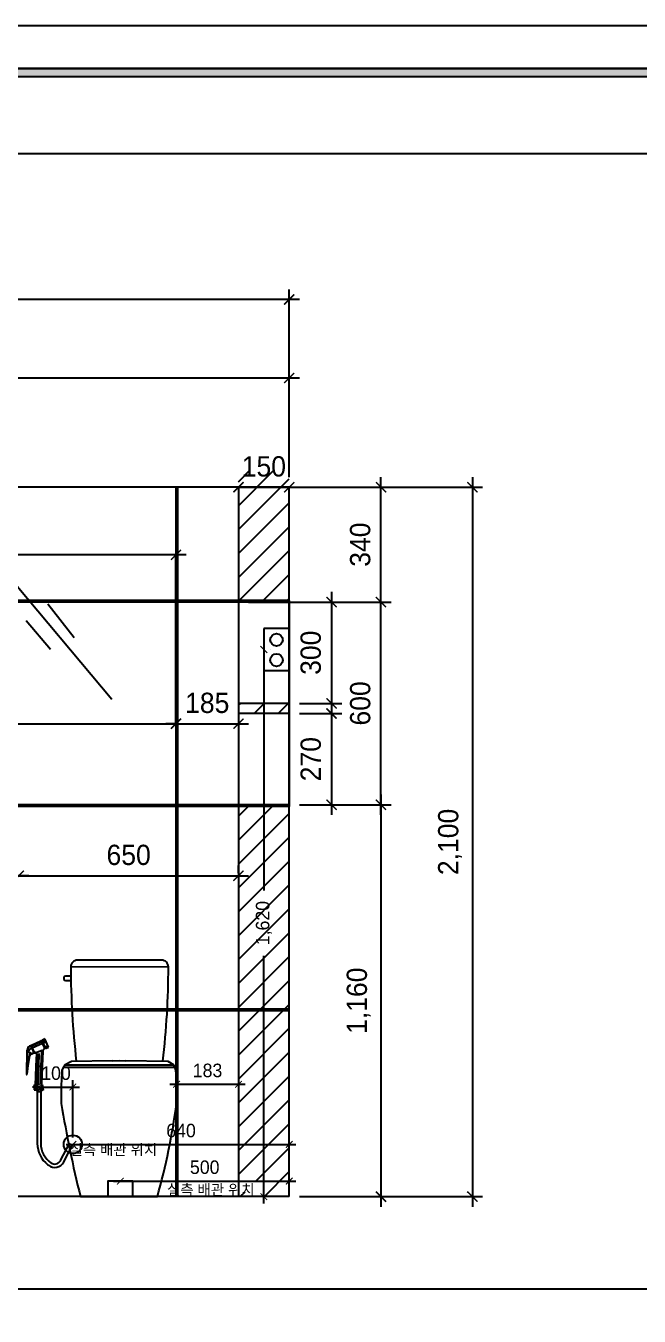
# Model space of a CAD drawing. Header units: millimetres. Extents: x 217202 to 745838, y -6815 to 171372.
# Drawn here: x 320288 to 322102, y 9829 to 13648 of the extents above; entities that cross this region are included whole.
import ezdxf
from ezdxf.enums import TextEntityAlignment as Align

# ---------------------------------------------------------------- set-up
doc = ezdxf.new("R2010")
doc.units = ezdxf.units.MM
doc.header["$PDMODE"] = 3
doc.layers.get('DEFPOINTS').update_dxf_attribs({"color": 248})
for name, color, linetype in [('0-ELC TEXT', 7, 'Continuous'), ('03-WAL NEW', 3, 'Continuous'), ('06-FUR', 6, 'Continuous'), ('C-WALL1', 2, 'Continuous'), ('CO-BATH', 6, 'Continuous'), ('FIX', 7, 'Continuous'), ('FORM(YOURNAME)-1', 1, 'Continuous'), ('FORM(YOURNAME)-11', 1, 'Continuous'), ('TOILET-1', 6, 'Continuous')]:
    doc.layers.add(name, color=color, linetype=linetype)
doc.styles.add('HY 울릉도 L', font='')
doc.styles.add('YOURNAME', font='HY울릉도M.TTF')
doc.styles.add('코레일둥고', font='Korail_Round_Gothic_Medium.ttf')
doc.styles.get('HY 울릉도 L').set_extended_font_data('HY울릉도L')
doc.dimstyles.new('30', dxfattribs={"dimscale": 30, "dimtxt": 2, "dimasz": 1, "dimexe": 1, "dimexo": 1, "dimgap": 1, "dimtad": 1, "dimdec": 0, "dimrnd": 0.05, "dimdsep": 46, "dimlunit": 6, "dimtxsty": 'HY 울릉도 L', "dimblk": 'ARCHTICK', "dimcen": 2.5, "dimdle": 1, "dimclrd": 133, "dimclre": 133, "dimclrt": 30, "dimadec": 0, "dimazin": 0, "dimtfac": 1, "dimtdec": 0, "dimtix": 1, "dimtmove": 2, "dimatfit": 3, "dimldrblk": 'ARCHTICK', "dimfxl": 1, "dimlwd": -1, "dimlwe": -1, "dimarcsym": 0})

# ---------------------------------------------------------------- blocks, each defined once
blk = doc.blocks.new('FORM-ELEVATION')
at = {"layer": 'FORM(YOURNAME)-11'}
h = blk.add_hatch(color=256, dxfattribs=at)
h.dxf.hatch_style = 1
h.paths.add_polyline_path([(-10309, 35708), (71691, 35708), (71691, 35508), (-10309, 35508)])
h.paths.add_polyline_path([(-10309, -21492), (71691, -21492), (71691, -21692), (-10309, -21692)])
at = {"layer": 'DEFPOINTS', "color": 158}
for points in [[(-10309, -21692), (71691, -21692), (71691, 35708), (-10309, 35708)], [(-8309, 33708), (61071, 33708), (61071, -19692), (-8309, -19692)]]:
    blk.add_lwpolyline(points, close=True, dxfattribs=at)
at = {"layer": 'FORM(YOURNAME)-11', "color": 250}
blk.add_lwpolyline([(-11309, -22692), (72691, -22692), (72691, 36708), (-11309, 36708)], close=True, dxfattribs=at)
at = {"layer": 'FORM(YOURNAME)-11'}
blk.add_lwpolyline([(-10309, 35708), (71691, 35708), (71691, 35508), (-10309, 35508)], close=True, dxfattribs=at)
at = {"layer": 'FORM(YOURNAME)-11', "color": 3, "style": 'YOURNAME'}
for tag, height, p in [('1', 450, (71041, -1219)), ('2', 450, (71041, -1863)), ('3', 450, (71041, -3150)), ('4', 450, (71041, -5081)), ('5', 515, (71041, -7398)), ('6', 515, (71041, -9650)), ('7', 515, (71041, -11903)), ('8', 515, (71041, -14155)), ('9', 515, (71041, -16408)), ('10', 515, (66791, -18596)), ('11', 515, (71041, -18660)), ('12', 515, (66791, -20848)), ('13', 515, (71041, -20848))]:
    blk.add_attdef(tag, text='', height=height, dxfattribs=at).set_placement(p, align=Align.MIDDLE_RIGHT)
blk = doc.blocks.new('_ArchTick')
at = {"color": 0, "linetype": 'ByBlock', "const_width": 0.15}
blk.add_lwpolyline([(-0.5, -0.5), (0.5, 0.5)], dxfattribs=at)
blk = doc.blocks.new('*D1135')
at = {"layer": '06-FUR', "color": 133, "transparency": 16777216}
for p, q in [((321608.6, 12312.4), (321608.6, 10152.4)), ((321096.7, 12282.4), (321638.6, 12282.4)), ((321096.7, 10182.4), (321638.6, 10182.4))]:
    blk.add_line(p, q, dxfattribs=at)
at = {"layer": 'DEFPOINTS', "color": 0, "transparency": 16777216}
for p in [(321066.7, 12282.4), (321066.7, 10182.4), (321608.6, 10182.4)]:
    blk.add_point(p, dxfattribs=at)
at = {"layer": '06-FUR', "color": 133, "transparency": 16777216, "xscale": 30, "yscale": 30, "zscale": 30}
for p, rotation in [((321608.6, 12282.4), 90), ((321608.6, 10182.4), 270)]:
    blk.add_blockref('_ArchTick', p, dxfattribs=dict(at, rotation=rotation))
at = {"layer": '06-FUR', "color": 30, "transparency": 16777216, "insert": (321542.6, 11232.4), "char_height": 60, "attachment_point": 5, "rotation": 90, "style": 'HY 울릉도 L'}
blk.add_mtext('2,100', dxfattribs=at)
blk = doc.blocks.new('*D1137')
at = {"layer": '06-FUR', "color": 133, "transparency": 16777216}
for p, q in [((321096.7, 12605.6), (319146.7, 12605.6)), ((319176.7, 12312.4), (319176.7, 12635.6)), ((321066.7, 12312.4), (321066.7, 12635.6))]:
    blk.add_line(p, q, dxfattribs=at)
at = {"layer": 'DEFPOINTS', "color": 0, "transparency": 16777216}
for p in [(319176.7, 12605.6), (319176.7, 12282.4), (321066.7, 12282.4)]:
    blk.add_point(p, dxfattribs=at)
at = {"layer": '06-FUR', "color": 133, "transparency": 16777216, "xscale": 30, "yscale": 30, "zscale": 30, "rotation": 180}
blk.add_blockref('_ArchTick', (319176.7, 12605.6), dxfattribs=at)
at = {"layer": '06-FUR', "color": 133, "transparency": 16777216, "xscale": 30, "yscale": 30, "zscale": 30}
blk.add_blockref('_ArchTick', (321066.7, 12605.6), dxfattribs=at)
at = {"layer": '06-FUR', "color": 30, "transparency": 16777216, "insert": (320121.7, 12671.6), "char_height": 60, "attachment_point": 5, "style": 'HY 울릉도 L'}
blk.add_mtext('1,890', dxfattribs=at)
blk = doc.blocks.new('*D1138')
at = {"layer": '06-FUR', "color": 133, "transparency": 16777216}
for p, q in [((321096.7, 12838), (318286.7, 12838)), ((318316.7, 12312.4), (318316.7, 12868)), ((321066.7, 12312.4), (321066.7, 12868))]:
    blk.add_line(p, q, dxfattribs=at)
at = {"layer": 'DEFPOINTS', "color": 0, "transparency": 16777216}
for p in [(318316.7, 12838), (318316.7, 12282.4), (321066.7, 12282.4)]:
    blk.add_point(p, dxfattribs=at)
at = {"layer": '06-FUR', "color": 133, "transparency": 16777216, "xscale": 30, "yscale": 30, "zscale": 30, "rotation": 180}
blk.add_blockref('_ArchTick', (318316.7, 12838), dxfattribs=at)
at = {"layer": '06-FUR', "color": 133, "transparency": 16777216, "xscale": 30, "yscale": 30, "zscale": 30}
blk.add_blockref('_ArchTick', (321066.7, 12838), dxfattribs=at)
at = {"layer": '06-FUR', "color": 30, "transparency": 16777216, "insert": (319691.7, 12903.9), "char_height": 60, "attachment_point": 5, "style": 'HY 울릉도 L'}
blk.add_mtext('2,750', dxfattribs=at)
blk = doc.blocks.new('*D1140')
at = {"layer": '06-FUR', "color": 133, "transparency": 16777216}
blk.add_line((320547, 10228.4), (321086.7, 10228.4), dxfattribs=at)
at = {"layer": 'DEFPOINTS', "color": 0, "transparency": 16777216}
for p in [(320567, 10228.4), (321066.7, 10228.4), (321066.7, 10228.4)]:
    blk.add_point(p, dxfattribs=at)
at = {"layer": '06-FUR', "color": 133, "transparency": 16777216, "xscale": 20, "yscale": 20, "zscale": 20, "rotation": 180}
blk.add_blockref('_ArchTick', (320567, 10228.4), dxfattribs=at)
at = {"layer": '06-FUR', "color": 133, "transparency": 16777216, "xscale": 20, "yscale": 20, "zscale": 20}
blk.add_blockref('_ArchTick', (321066.7, 10228.4), dxfattribs=at)
at = {"layer": '06-FUR', "color": 30, "transparency": 16777216, "insert": (320816.8, 10269.3), "char_height": 40, "attachment_point": 5, "style": 'HY 울릉도 L'}
blk.add_mtext('500', dxfattribs=at)
blk = doc.blocks.new('*D1112')
at = {"layer": '06-FUR', "color": 133, "transparency": 16777216}
blk.add_line((320296.7, 11132.4), (319146.7, 11132.4), dxfattribs=at)
at = {"layer": 'DEFPOINTS', "color": 0, "transparency": 16777216}
for p in [(319176.7, 11132.4), (319176.7, 11132.4), (320266.7, 11132.4)]:
    blk.add_point(p, dxfattribs=at)
at = {"layer": '06-FUR', "color": 133, "transparency": 16777216, "xscale": 30, "yscale": 30, "zscale": 30, "rotation": 180}
blk.add_blockref('_ArchTick', (319176.7, 11132.4), dxfattribs=at)
at = {"layer": '06-FUR', "color": 133, "transparency": 16777216, "xscale": 30, "yscale": 30, "zscale": 30}
blk.add_blockref('_ArchTick', (320266.7, 11132.4), dxfattribs=at)
at = {"layer": '06-FUR', "color": 30, "transparency": 16777216, "insert": (319721.7, 11198.4), "char_height": 60, "attachment_point": 5, "style": 'HY 울릉도 L'}
blk.add_mtext('1,090', dxfattribs=at)
blk = doc.blocks.new('*D1114')
at = {"layer": '06-FUR', "color": 133, "transparency": 16777216}
for p, q in [((320916.7, 12282.4), (320886.7, 12282.4)), ((320916.7, 12282.4), (321066.7, 12282.4)), ((321066.7, 12282.4), (321096.7, 12282.4))]:
    blk.add_line(p, q, dxfattribs=at)
at = {"layer": 'DEFPOINTS', "color": 0, "transparency": 16777216}
for p in [(320916.7, 12282.4), (321066.7, 12282.4), (321066.7, 12282.4)]:
    blk.add_point(p, dxfattribs=at)
at = {"layer": '06-FUR', "color": 133, "transparency": 16777216, "xscale": 30, "yscale": 30, "zscale": 30}
blk.add_blockref('_ArchTick', (320916.7, 12282.4), dxfattribs=at)
at = {"layer": '06-FUR', "color": 133, "transparency": 16777216, "xscale": 30, "yscale": 30, "zscale": 30, "rotation": 180}
blk.add_blockref('_ArchTick', (321066.7, 12282.4), dxfattribs=at)
at = {"layer": '06-FUR', "color": 30, "transparency": 16777216, "insert": (320991.7, 12343.7), "char_height": 60, "attachment_point": 5, "style": 'HY 울릉도 L'}
blk.add_mtext('150', dxfattribs=at)
blk = doc.blocks.new('*D1116')
at = {"layer": '06-FUR', "color": 133, "transparency": 16777216}
for p, q in [((320731.7, 11582.4), (320701.7, 11582.4)), ((320731.7, 11582.4), (320916.7, 11582.4)), ((320916.7, 11582.4), (320946.7, 11582.4))]:
    blk.add_line(p, q, dxfattribs=at)
at = {"layer": 'DEFPOINTS', "color": 0, "transparency": 16777216}
for p in [(320731.7, 11582.4), (320916.7, 11582.4), (320916.7, 11582.4)]:
    blk.add_point(p, dxfattribs=at)
at = {"layer": '06-FUR', "color": 133, "transparency": 16777216, "xscale": 30, "yscale": 30, "zscale": 30}
blk.add_blockref('_ArchTick', (320731.7, 11582.4), dxfattribs=at)
at = {"layer": '06-FUR', "color": 133, "transparency": 16777216, "xscale": 30, "yscale": 30, "zscale": 30, "rotation": 180}
blk.add_blockref('_ArchTick', (320916.7, 11582.4), dxfattribs=at)
at = {"layer": '06-FUR', "color": 30, "transparency": 16777216, "insert": (320824.2, 11643.7), "char_height": 60, "attachment_point": 5, "style": 'HY 울릉도 L'}
blk.add_mtext('185', dxfattribs=at)
blk = doc.blocks.new('*D1143')
at = {"layer": '06-FUR', "color": 133, "transparency": 16777216}
blk.add_line((320406.7, 10337), (321086.7, 10337), dxfattribs=at)
at = {"layer": 'DEFPOINTS', "color": 0, "transparency": 16777216}
for p in [(320426.7, 10337), (321066.7, 10337), (321066.7, 10337)]:
    blk.add_point(p, dxfattribs=at)
at = {"layer": '06-FUR', "color": 133, "transparency": 16777216, "xscale": 20, "yscale": 20, "zscale": 20, "rotation": 180}
blk.add_blockref('_ArchTick', (320426.7, 10337), dxfattribs=at)
at = {"layer": '06-FUR', "color": 133, "transparency": 16777216, "xscale": 20, "yscale": 20, "zscale": 20}
blk.add_blockref('_ArchTick', (321066.7, 10337), dxfattribs=at)
at = {"layer": '06-FUR', "color": 30, "transparency": 16777216, "insert": (320746.7, 10377.8), "char_height": 40, "attachment_point": 5, "style": 'HY 울릉도 L'}
blk.add_mtext('640', dxfattribs=at)
blk = doc.blocks.new('A-010')
at = {"layer": 'CO-BATH'}
for p, q in [((-239.6, 182.8), (-240.4, 179.9)), ((-213.1, 172), (-240.4, 179.9)), ((-212.2, 174.9), (-239.6, 182.8)), ((-212, 175.9), (-239.3, 183.7)), ((-238.8, 182.5), (-238.5, 183.5)), ((-210.6, 180.7), (-237.9, 188.5)), ((-213.1, 175.1), (-212.8, 176.1)), ((-212.2, 174.9), (-213.1, 172)), ((-109.3, 121.4), (-213.1, 172)), ((-128.7, 190.7), (-28.5, 126.7)), ((8.6, 130.6), (-127.4, 194)), ((-260.6, 138.9), (-260.3, 143.4)), ((-226.4, 128.7), (-260.6, 138.9)), ((-224.6, 133.1), (-260.3, 143.4)), ((-224.6, 133.1), (-226.4, 128.7)), ((-126.8, 85.4), (-224.6, 133.1)), ((-124.2, 86.4), (-108.4, 118.7)), ((-123.3, 85.9), (-107.5, 118.3)), ((-38.2, 42.2), (-122.3, 83.2)), ((-33.3, 84.3), (-104.8, 119.2)), ((-25.4, 92.1), (-25.6, 87.7)), ((-25.2, 98.7), (-25, 105)), ((22.4, 95), (-22.4, 95)), ((-18.8, 96.8), (-20.5, 96.2)), ((-8.4, 97.4), (-15.4, 97.4)), ((-4.9, 96.8), (-3.3, 96.2)), ((0.2, 95.6), (21.1, 95.6)), ((25.2, 98.7), (25, 105)), ((25.4, 92.1), (27.5, 26.7)), ((-27.8, 15.7), (-28.3, 0)), ((-28.3, 0), (28.3, 0)), ((-24.5, 23.6), (-24.8, 18.6)), ((-24.8, 18.6), (24.8, 18.6)), ((-24.5, 23.6), (24.5, 23.6)), ((24.5, 23.6), (24.8, 18.6)), ((28.3, 0), (27.8, 15.7))]:
    blk.add_line(p, q, dxfattribs=at)
at = {"layer": 'CO-BATH', "color": 251}
for p, q in [((-215.6, 164.4), (-220.3, 145.6)), ((-112.8, 114.2), (-215.6, 164.4)), ((-110.6, 118.7), (-214.4, 169.3)), ((-109.7, 120.5), (-213.5, 171.1)), ((-21.4, 128), (-128.4, 191.4)), ((-126.4, 86.3), (-224.2, 134)), ((-125.5, 88.1), (-223.3, 135.8)), ((-123.3, 92.6), (-221.1, 140.3)), ((-116.3, 107), (-217.6, 156.4)), ((-123.4, 85.4), (-124.5, 85.9)), ((-37.8, 43.1), (-121.9, 84.1)), ((-36.9, 44.9), (-121, 85.9)), ((-34.7, 49.4), (-118.8, 90.4)), ((-40.3, 70), (-111.8, 104.8)), ((-36.8, 77.1), (-108.3, 112)), ((-107.1, 118.8), (-108.2, 119.3)), ((-34.6, 81.6), (-106.1, 116.5)), ((-33.8, 83.4), (-105.2, 118.3)), ((-27.4, 85), (-34.7, 85)), ((-34.7, 85), (-27.4, 85)), ((9.1, 93.5), (9.1, 23.6)), ((21.1, 91.5), (21.6, 26.6)), ((22.2, 98.9), (22, 104.9)), ((23.9, 90.6), (25.2, 26.4)), ((24.2, 98.7), (24, 105)), ((-28.7, 78.3), (-30.5, 42.9)), ((-25.8, 15), (-26.3, 0)), ((-24.3, 23.6), (-24.3, 18.6)), ((-23.8, 23.6), (-23.8, 18.6)), ((-22.8, 23.6), (-22.8, 18.6)), ((-20.8, 23.6), (-20.8, 18.6)), ((-17.7, 14.4), (-18.2, 0)), ((-17.8, 23.6), (-17.8, 18.6)), ((-13.8, 23.6), (-13.8, 18.6)), ((-8.8, 23.6), (-8.8, 18.6)), ((0.8, 23.6), (0.8, 18.6)), ((8.8, 23.6), (8.8, 18.6)), ((9.2, 18.6), (9.1, 0)), ((13.8, 23.6), (13.8, 18.6)), ((17.8, 23.6), (17.8, 18.6)), ((20.8, 23.6), (20.8, 18.6)), ((21.3, 14.1), (21.7, 0)), ((22.8, 23.6), (22.8, 18.6)), ((23.8, 23.6), (23.8, 18.6)), ((24.3, 23.6), (24.3, 18.6)), ((25.6, 15.1), (26.1, 0))]:
    blk.add_line(p, q, dxfattribs=at)
at = {"layer": 'CO-BATH'}
for centre, radius, start, end in [((-230.5, 153), 31.3, 159.88196, 197.71284), ((-236.3, 155.2), 25, 99.37982, 160.15404), ((-234.3, 184.9), 5.12, 134.64434, 193.13831), ((-215.6, 179.5), 5.12, 314.64434, 13.13831), ((-128.1, 192.4), 1.75, 65, 250.3264), ((-125.9, 87.2), 2, 244, 334), ((-121.5, 85), 2, 154, 244), ((-110.2, 119.6), 2, 334, 64), ((-105.7, 117.4), 2, 64, 154), ((-30.9, 89.3), 5.55, 243.72218, 343.02025), ((-35.4, 116), 12.7, 2.69349, 57.41153), ((-22.4, 92), 3, 90, 178.18311), ((-22.2, 98.6), 3, 178.18311, 258.38321), ((0, 105), 25, 154.38376, 180), ((-22.1, 116.3), 0.686, 154.93574, 299.76069), ((-23.9, 105.6), 10, 276.35514, 290.13188), ((-15.4, 87.4), 10, 90, 110.13188), ((-8.4, 87.4), 10, 69.86812, 90), ((0.2, 105.6), 10, 249.86812, 270), ((7.5, 128.3), 2.57, 352.31561, 63.76258), ((0, 105), 25, 0, 66.4195), ((22.2, 98.6), 3, 270, 1.81689), ((22.4, 92), 3, 1.81689, 90), ((-46.5, 25.1), 19, 3.99488, 64), ((-24.8, 15.6), 3, 90, 178.18311), ((-24.4, 26.8), 3.21, 182.62947, 268.43842), ((24.5, 26.6), 3, 270, 1.81689), ((24.8, 15.6), 3, 1.81689, 90)]:
    blk.add_arc(centre, radius, start, end, dxfattribs=at)
at = {"layer": 'CO-BATH', "color": 251}
for centre, radius, start, end in [((-233.3, 153.5), 27.4, 158.85053, 202.5299), ((-236, 155), 24.4, 95.51636, 159.94311), ((-233.3, 153.5), 25.5, 158.82659, 206.18495), ((-233.8, 153.5), 25, 93.32957, 158.29837), ((-207.2, 144.5), 40.4, 125.91753, 186.80027), ((-127.6, 192.7), 1.47, 102.36231, 239.31989), ((28.3, 103), 51, 165.13795, 188.17913), ((-18.5, 110.2), 6.42, 70.39341, 119.76069), ((-28.4, 117.1), 12.9, 355.51828, 57.31643), ((-15.4, 118.8), 2.8, 250.39341, 330.69881), ((5.6, 107), 21.4, 78.20975, 150.69881), ((-17.2, 101.2), 26.8, 347.96097, 64), ((0, 105), 22, 0, 95.62482), ((0, 105), 24, 0, 76.77029), ((2.5, 93.4), 6.61, 0.89175, 14.71022), ((16, 91.5), 5.1, 0.17587, 43.85297), ((17.1, 100.1), 5.19, 306.24312, 347.50486), ((20.7, 99.2), 3.58, 277.51433, 352.25514), ((19.3, 91.1), 4.63, 354.15226, 58.18926), ((-19.4, 14.3), 6.43, 138.3034, 173.58963), ((-7, 14.2), 10.7, 155.55402, 178.83936), ((17, 26.6), 4.63, 319.84508, 0.41225), ((12.3, 14.7), 9.03, 356.17075, 25.83342), ((22.3, 26.4), 2.82, 278.46881, 1.09158), ((22, 15.2), 3.62, 359.21751, 71.52516)]:
    blk.add_arc(centre, radius, start, end, dxfattribs=at)
blk = doc.blocks.new('*D1145')
at = {"layer": '06-FUR', "color": 133, "transparency": 16777216}
for p, q in [((320326.9, 10506.9), (320306.9, 10506.9)), ((320326.9, 10506.9), (320426.7, 10506.9)), ((320426.7, 10357), (320426.7, 10526.9)), ((320426.7, 10506.9), (320446.7, 10506.9))]:
    blk.add_line(p, q, dxfattribs=at)
at = {"layer": 'DEFPOINTS', "color": 0, "transparency": 16777216}
for p in [(320326.9, 10506.9), (320426.7, 10506.9), (320426.7, 10337)]:
    blk.add_point(p, dxfattribs=at)
at = {"layer": '06-FUR', "color": 133, "transparency": 16777216, "xscale": 20, "yscale": 20, "zscale": 20}
blk.add_blockref('_ArchTick', (320326.9, 10506.9), dxfattribs=at)
at = {"layer": '06-FUR', "color": 133, "transparency": 16777216, "xscale": 20, "yscale": 20, "zscale": 20, "rotation": 180}
blk.add_blockref('_ArchTick', (320426.7, 10506.9), dxfattribs=at)
at = {"layer": '06-FUR', "color": 30, "transparency": 16777216, "insert": (320376.8, 10547.7), "char_height": 40, "attachment_point": 5, "style": 'HY 울릉도 L'}
blk.add_mtext('100', dxfattribs=at)
blk = doc.blocks.new('*D1156')
at = {"layer": '06-FUR', "color": 133, "transparency": 16777216}
for p, q in [((321338.2, 11372.4), (321338.2, 10152.4)), ((321096.7, 11342.4), (321368.2, 11342.4)), ((321096.7, 10182.4), (321368.2, 10182.4))]:
    blk.add_line(p, q, dxfattribs=at)
at = {"layer": 'DEFPOINTS', "color": 0, "transparency": 16777216}
for p in [(321066.7, 11342.4), (321066.7, 10182.4), (321338.2, 10182.4)]:
    blk.add_point(p, dxfattribs=at)
at = {"layer": '06-FUR', "color": 133, "transparency": 16777216, "xscale": 30, "yscale": 30, "zscale": 30}
for p, rotation in [((321338.2, 11342.4), 90), ((321338.2, 10182.4), 270)]:
    blk.add_blockref('_ArchTick', p, dxfattribs=dict(at, rotation=rotation))
at = {"layer": '06-FUR', "color": 30, "transparency": 16777216, "insert": (321272.3, 10762.4), "char_height": 60, "attachment_point": 5, "rotation": 90, "style": 'HY 울릉도 L'}
blk.add_mtext('1,160', dxfattribs=at)
blk = doc.blocks.new('*D1121')
at = {"layer": '06-FUR', "color": 133, "transparency": 16777216}
for p, q in [((321338.2, 11312.4), (321338.2, 11972.4)), ((321096.7, 11942.4), (321368.2, 11942.4)), ((321096.7, 11342.4), (321368.2, 11342.4))]:
    blk.add_line(p, q, dxfattribs=at)
at = {"layer": 'DEFPOINTS', "color": 0, "transparency": 16777216}
for p in [(321066.7, 11942.4), (321338.2, 11942.4), (321066.7, 11342.4)]:
    blk.add_point(p, dxfattribs=at)
at = {"layer": '06-FUR', "color": 133, "transparency": 16777216, "xscale": 30, "yscale": 30, "zscale": 30}
for p, rotation in [((321338.2, 11942.4), 90), ((321338.2, 11342.4), 270)]:
    blk.add_blockref('_ArchTick', p, dxfattribs=dict(at, rotation=rotation))
at = {"layer": '06-FUR', "color": 30, "transparency": 16777216, "insert": (321277, 11642.4), "char_height": 60, "attachment_point": 5, "rotation": 90, "style": 'HY 울릉도 L'}
blk.add_mtext('600', dxfattribs=at)
blk = doc.blocks.new('*D1122')
at = {"layer": '06-FUR', "color": 133, "transparency": 16777216}
for p, q in [((321338.2, 11912.4), (321338.2, 12312.4)), ((321096.7, 12282.4), (321368.2, 12282.4)), ((321096.7, 11942.4), (321368.2, 11942.4))]:
    blk.add_line(p, q, dxfattribs=at)
at = {"layer": 'DEFPOINTS', "color": 0, "transparency": 16777216}
for p in [(321066.7, 12282.4), (321338.2, 12282.4), (321066.7, 11942.4)]:
    blk.add_point(p, dxfattribs=at)
at = {"layer": '06-FUR', "color": 133, "transparency": 16777216, "xscale": 30, "yscale": 30, "zscale": 30}
for p, rotation in [((321338.2, 12282.4), 90), ((321338.2, 11942.4), 270)]:
    blk.add_blockref('_ArchTick', p, dxfattribs=dict(at, rotation=rotation))
at = {"layer": '06-FUR', "color": 30, "transparency": 16777216, "insert": (321276.9, 12112.4), "char_height": 60, "attachment_point": 5, "rotation": 90, "style": 'HY 울릉도 L'}
blk.add_mtext('340', dxfattribs=at)
blk = doc.blocks.new('*D1157')
at = {"layer": '06-FUR', "color": 133, "transparency": 16777216}
blk.add_line((320713.5, 10514.9), (320936.7, 10514.9), dxfattribs=at)
at = {"layer": 'DEFPOINTS', "color": 0, "transparency": 16777216}
for p in [(320733.5, 10514.9), (320916.7, 10514.9), (320916.7, 10514.9)]:
    blk.add_point(p, dxfattribs=at)
at = {"layer": '06-FUR', "color": 133, "transparency": 16777216, "xscale": 20, "yscale": 20, "zscale": 20, "rotation": 180}
blk.add_blockref('_ArchTick', (320733.5, 10514.9), dxfattribs=at)
at = {"layer": '06-FUR', "color": 133, "transparency": 16777216, "xscale": 20, "yscale": 20, "zscale": 20}
blk.add_blockref('_ArchTick', (320916.7, 10514.9), dxfattribs=at)
at = {"layer": '06-FUR', "color": 30, "transparency": 16777216, "insert": (320825.1, 10555.8), "char_height": 40, "attachment_point": 5, "style": 'HY 울릉도 L'}
blk.add_mtext('183', dxfattribs=at)
blk = doc.blocks.new('*D1158')
at = {"layer": '06-FUR', "color": 133, "transparency": 16777216}
blk.add_line((320761.7, 12082.4), (319301.7, 12082.4), dxfattribs=at)
at = {"layer": 'DEFPOINTS', "color": 0, "transparency": 16777216}
for p in [(319331.7, 12082.4), (319331.7, 12082.4), (320731.7, 12082.4)]:
    blk.add_point(p, dxfattribs=at)
at = {"layer": '06-FUR', "color": 133, "transparency": 16777216, "xscale": 30, "yscale": 30, "zscale": 30, "rotation": 180}
blk.add_blockref('_ArchTick', (319331.7, 12082.4), dxfattribs=at)
at = {"layer": '06-FUR', "color": 133, "transparency": 16777216, "xscale": 30, "yscale": 30, "zscale": 30}
blk.add_blockref('_ArchTick', (320731.7, 12082.4), dxfattribs=at)
at = {"layer": '06-FUR', "color": 30, "transparency": 16777216, "insert": (320031.7, 12148.4), "char_height": 60, "attachment_point": 5, "style": 'HY 울릉도 L'}
blk.add_mtext('1,400', dxfattribs=at)
blk = doc.blocks.new('*D1159')
at = {"layer": '06-FUR', "color": 133, "transparency": 16777216}
for p, q in [((320991.7, 11821.9), (320991.7, 11088.6)), ((321011.7, 11801.9), (321011.7, 11801.9)), ((320991.7, 10162.4), (320991.7, 10895.7)), ((321011.7, 10182.4), (321011.7, 10182.4))]:
    blk.add_line(p, q, dxfattribs=at)
at = {"layer": 'DEFPOINTS', "color": 0, "transparency": 16777216}
for p in [(320991.7, 11801.9), (320991.7, 10182.4), (320991.7, 10182.4)]:
    blk.add_point(p, dxfattribs=at)
at = {"layer": '06-FUR', "color": 133, "transparency": 16777216, "xscale": 20, "yscale": 20, "zscale": 20}
for p, rotation in [((320991.7, 11801.9), 90), ((320991.7, 10182.4), 270)]:
    blk.add_blockref('_ArchTick', p, dxfattribs=dict(at, rotation=rotation))
at = {"layer": '06-FUR', "color": 240, "true_color": 0xed1f24, "transparency": 16777216, "insert": (320991.7, 10992.2), "char_height": 40, "attachment_point": 5, "rotation": 90, "style": 'HY 울릉도 L'}
blk.add_mtext('1,620', dxfattribs=at)
blk = doc.blocks.new('*D1123')
at = {"layer": '06-FUR', "color": 133, "transparency": 16777216}
for p, q in [((321192, 11972.4), (321192, 11612.4)), ((320946.7, 11942.4), (321222, 11942.4)), ((321096.7, 11642.4), (321222, 11642.4))]:
    blk.add_line(p, q, dxfattribs=at)
at = {"layer": 'DEFPOINTS', "color": 0, "transparency": 16777216}
for p in [(320916.7, 11942.4), (321066.7, 11642.4), (321192, 11642.4)]:
    blk.add_point(p, dxfattribs=at)
at = {"layer": '06-FUR', "color": 133, "transparency": 16777216, "xscale": 30, "yscale": 30, "zscale": 30}
for p, rotation in [((321192, 11942.4), 90), ((321192, 11642.4), 270)]:
    blk.add_blockref('_ArchTick', p, dxfattribs=dict(at, rotation=rotation))
at = {"layer": '06-FUR', "color": 30, "transparency": 16777216, "insert": (321130.6, 11792.4), "char_height": 60, "attachment_point": 5, "rotation": 90, "style": 'HY 울릉도 L'}
blk.add_mtext('300', dxfattribs=at)
blk = doc.blocks.new('*D1160')
at = {"layer": '06-FUR', "color": 133, "transparency": 16777216}
for p, q in [((321096.7, 11612.4), (321222, 11612.4)), ((321192, 11642.4), (321192, 11312.4)), ((321096.7, 11342.4), (321222, 11342.4))]:
    blk.add_line(p, q, dxfattribs=at)
at = {"layer": 'DEFPOINTS', "color": 0, "transparency": 16777216}
for p in [(321066.7, 11612.4), (321066.7, 11342.4), (321192, 11342.4)]:
    blk.add_point(p, dxfattribs=at)
at = {"layer": '06-FUR', "color": 133, "transparency": 16777216, "xscale": 30, "yscale": 30, "zscale": 30}
for p, rotation in [((321192, 11612.4), 90), ((321192, 11342.4), 270)]:
    blk.add_blockref('_ArchTick', p, dxfattribs=dict(at, rotation=rotation))
at = {"layer": '06-FUR', "color": 30, "transparency": 16777216, "insert": (321130.7, 11477.4), "char_height": 60, "attachment_point": 5, "rotation": 90, "style": 'HY 울릉도 L'}
blk.add_mtext('270', dxfattribs=at)
blk = doc.blocks.new('*D1161')
at = {"layer": '06-FUR', "color": 133, "transparency": 16777216}
for p, q in [((320916.7, 11140.3), (320916.7, 11162.4)), ((320236.7, 11132.4), (320946.7, 11132.4))]:
    blk.add_line(p, q, dxfattribs=at)
at = {"layer": 'DEFPOINTS', "color": 0, "transparency": 16777216}
for p in [(320266.7, 11132.4), (320916.7, 11132.4), (320916.7, 11110.3)]:
    blk.add_point(p, dxfattribs=at)
at = {"layer": '06-FUR', "color": 133, "transparency": 16777216, "xscale": 30, "yscale": 30, "zscale": 30, "rotation": 180}
blk.add_blockref('_ArchTick', (320266.7, 11132.4), dxfattribs=at)
at = {"layer": '06-FUR', "color": 133, "transparency": 16777216, "xscale": 30, "yscale": 30, "zscale": 30}
blk.add_blockref('_ArchTick', (320916.7, 11132.4), dxfattribs=at)
at = {"layer": '06-FUR', "color": 30, "transparency": 16777216, "insert": (320591.7, 11193.7), "char_height": 60, "attachment_point": 5, "style": 'HY 울릉도 L'}
blk.add_mtext('650', dxfattribs=at)

msp = doc.modelspace()

# ---------------------------------------------------------------- hatches: boundary and pattern name
at = {"layer": '03-WAL NEW'}
h = msp.add_hatch(dxfattribs=at)
h.set_pattern_fill('_USER', color=8, scale=50, angle=45, pattern_type=0)
h.set_pattern_definition([(45, (-23548.607, -34262.795), (-35.355339, 35.355339), [])])
h.paths.add_polyline_path([(320916.7, 10182.4), (321066.7, 10182.4), (321066.7, 10732.4), (320916.7, 10732.4)])
h.paths.add_polyline_path([(320936.7, 10182.4), (320994.5, 10182.4), (320994.5, 10230.4), (320936.7, 10230.4)], flags=17)
h.paths.add_polyline_path([(320916.7, 11942.4), (321066.7, 11942.4), (321066.7, 12332.4), (320916.7, 12332.4)])
h.paths.add_polyline_path([(321066.7, 11342.4), (320916.7, 11342.4), (320916.7, 10737.4), (321066.7, 10737.4)])
h = msp.add_hatch(dxfattribs=at)
h.set_pattern_fill('_USER', color=8, scale=50, angle=45, pattern_type=0)
h.set_pattern_definition([(45, (-23943.39, -13398.734), (-35.355339, 35.355339), [])])
h.paths.add_polyline_path([(321066.7, 11642.4), (320916.7, 11642.4), (320916.7, 11612.4), (321066.7, 11612.4)])

# ---------------------------------------------------------------- linework, layer by layer
at = {"layer": '06-FUR'}
msp.add_circle((321029.2, 11830.5), 18.5, dxfattribs=at)
at = {"layer": 'C-WALL1'}
for p, q in [((321066.7, 12282.4), (318316.7, 12282.4)), ((320916.7, 12282.4), (320916.7, 10182.4)), ((321066.7, 12282.4), (320936.7, 12282.4)), ((321066.7, 10182.4), (321066.7, 12282.4)), ((321066.7, 11947.4), (321066.7, 11337.4)), ((321066.7, 11642.4), (320916.7, 11642.4)), ((321066.7, 11612.4), (320916.7, 11612.4)), ((320399.7, 10830.1), (320399.7, 10826.9)), ((320420.6, 10835.3), (320404.7, 10835.1)), ((320404.7, 10821.9), (320420.9, 10821.9)), ((321066.7, 10182.4), (318316.7, 10182.4)), ((324119.8, 9908.4), (315383.4, 9908.4))]:
    msp.add_line(p, q, dxfattribs=at)
msp.add_lwpolyline([(320529.9, 10182.4), (320604.1, 10182.4), (320604.1, 10228.4), (320529.9, 10228.4)], close=True, dxfattribs=at)
msp.add_circle((320426.7, 10337), 27.2, dxfattribs=at)
for centre, start, end in [((320404.7, 10830.1), 90.7052, 180), ((320404.7, 10826.9), 180, 270)]:
    msp.add_arc(centre, 5, start, end, dxfattribs=at)
at = {"layer": 'CO-BATH', "color": 8}
for p, q in [((320321.5, 10494.7), (320321.5, 10340.2)), ((320331.5, 10494.7), (320331.5, 10340.2)), ((320390.5, 10289.2), (320417.9, 10341.6)), ((320399.6, 10285.1), (320426.7, 10337)), ((320352.3, 10277), (320354.6, 10275.3))]:
    msp.add_line(p, q, dxfattribs=at)
at = {"layer": 'CO-BATH'}
msp.add_lwpolyline([(319331.7, 12082.4), (319331.7, 11582.4), (320731.7, 11582.4), (320731.7, 12082.4)], close=True, dxfattribs=at)
at = {"layer": 'CO-BATH', "color": 8}
for centre, radius, start, end in [((320401.5, 10340.2), 80, 180, 232.1027), ((320401.5, 10340.2), 70, 180, 236.5197), ((320373, 10298.9), 30, 232.1027, 332.4511), ((320373, 10298.9), 20, 232.1027, 332.4511)]:
    msp.add_arc(centre, radius, start, end, dxfattribs=at)
at = {"layer": 'FIX', "color": 4}
for p, q in [((320709.4, 10862.4), (320420.5, 10862)), ((320689.4, 10882.4), (320440.5, 10882.4)), ((320422.2, 10582.4), (320401.8, 10571.7)), ((320544.2, 10584.7), (320422.2, 10582.4)), ((320544.2, 10584.7), (320564.3, 10585.1)), ((320564.3, 10585.1), (320581.7, 10584.8)), ((320708.6, 10582.4), (320581.7, 10584.8)), ((320726.7, 10571.7), (320708.6, 10582.4)), ((320401.8, 10571.7), (320399.2, 10566.1)), ((320399.2, 10566.1), (320726.7, 10566.1)), ((320726.7, 10571.7), (320401.8, 10571.7)), ((320726.7, 10566.1), (320726.7, 10571.7)), ((320449.2, 10182.4), (320676.7, 10182.4))]:
    msp.add_line(p, q, dxfattribs=at)
for centre, radius, start, end in [((320440.5, 10862.4), 20, 90, 180.0905), ((322847, 10865.2), 2426.5, 180.0659, 186.6645), ((320689.4, 10862.4), 20, 359.9095, 90), ((318282.9, 10865.2), 2426.5, 353.3355, 359.9341), ((321664.6, 10473.2), 1272.9, 176.2358, 180.007), ((320435.8, 10546.1), 42.6, 153.4349, 165.5266), ((320399.2, 10564.4), 1.71, 90, 153.4349), ((320726.7, 10564.4), 1.71, 26.5651, 90), ((320690.1, 10546.1), 42.6, 14.4734, 26.5651), ((319461.3, 10473.2), 1272.9, 359.993, 3.7642), ((320555.4, 10473.1), 163.6, 180, 185.2562), ((320570.6, 10473.1), 163.6, 354.7438, 0), ((323809, 11018.5), 3462.3, 189.3154, 193.9738), ((318767.6, 10719.5), 1983.2, 344.2868, 352.424)]:
    msp.add_arc(centre, radius, start, end, dxfattribs=at)
at = {"layer": 'TOILET-1', "color": 30, "true_color": 0xeb7024}
for p, q in [((320731.7, 12282.4), (320731.7, 10182.4)), ((320736.7, 12282.4), (320736.7, 10182.4)), ((321066.7, 11947.4), (318316.7, 11947.4)), ((321066.7, 11942.4), (318316.7, 11942.4)), ((321066.7, 11342.4), (318316.7, 11342.4)), ((321066.7, 11337.4), (318316.7, 11337.4)), ((321066.7, 10737.4), (318316.7, 10737.4)), ((321066.7, 10732.4), (318316.7, 10732.4))]:
    msp.add_line(p, q, dxfattribs=at)
at = {"layer": 'TOILET-1', "color": 8}
for p, q in [((320231.1, 12026.5), (320542.3, 11655.3)), ((320352.3, 11937.7), (320430.6, 11837.6)), ((320288.4, 11888.1), (320360.9, 11803.2))]:
    msp.add_line(p, q, dxfattribs=at)
at = {"layer": 'TOILET-1'}
msp.add_lwpolyline([(320991.7, 11864.4), (320991.7, 11739.4), (321066.7, 11739.4), (321066.7, 11864.4)], close=True, dxfattribs=at)
msp.add_circle((321029.2, 11770.7), 18.5, dxfattribs=at)

# ---------------------------------------------------------------- block references
at = {"layer": 'CO-BATH', "xscale": 0.472073325058164, "yscale": 0.472073325058164, "zscale": 0.472073325058164, "rotation": 113.7189180530094}
msp.add_blockref('A-010', (320348.9, 10636.9), dxfattribs=at)
at = {"layer": 'FORM(YOURNAME)-1', "xscale": 0.12592099337828, "yscale": 0.12592099337828, "zscale": 0.12592099337828}
msp.add_blockref('FORM-ELEVATION', (316429.6, 9025.9), dxfattribs=at)

# ---------------------------------------------------------------- texts
at = {"layer": '0-ELC TEXT', "color": 240, "true_color": 0xed1f24, "char_height": 31.414, "attachment_point": 1, "style": '코레일둥고'}
for insert in [(320416.7, 10337), (320705.1, 10218.6)]:
    msp.add_mtext_dynamic_manual_height_columns('{\\fGulim|b0|i0|c129|p50;실측 배관 위치}', width=303.877, gutter_width=1748, heights=[0], dxfattribs=dict(at, insert=insert))

# ---------------------------------------------------------------- dimensions: what is measured, and where the dimension line sits
at = {"layer": '06-FUR'}
for base, p1, p2, override, picture, middle in [((318316.7, 12838), (321066.7, 12282.4), (318316.7, 12282.4), {"dimfxl": 1.25}, '*D1138', (319691.7, 12903.9)), ((319176.7, 12605.6), (321066.7, 12282.4), (319176.7, 12282.4), {"dimfxl": 1.25}, '*D1137', (320121.7, 12671.6)), ((321066.7, 12282.4), (320916.7, 12282.4), (321066.7, 12282.4), {"dimfxl": 1.25}, '*D1114', (320991.7, 12343.7)), ((319331.7, 12082.4), (320731.7, 12082.4), (319331.7, 12082.4), {"dimfxl": 1.25}, '*D1158', (320031.7, 12148.4)), ((320916.7, 11582.4), (320731.7, 11582.4), (320916.7, 11582.4), {"dimfxl": 1.25}, '*D1116', (320824.2, 11643.7)), ((319176.7, 11132.4), (320266.7, 11132.4), (319176.7, 11132.4), {"dimfxl": 1.25}, '*D1112', (319721.7, 11198.4)), ((320916.7, 11132.4), (320266.7, 11132.4), (320916.7, 11110.3), {"dimfxl": 1.25}, '*D1161', (320591.7, 11193.7)), ((320916.7, 10514.9), (320733.5, 10514.9), (320916.7, 10514.9), {"dimscale": 20, "dimfxl": 1.25}, '*D1157', (320825.1, 10555.8)), ((320426.7, 10506.9), (320326.9, 10506.9), (320426.7, 10337), {"dimscale": 20, "dimfxl": 1.25}, '*D1145', (320376.8, 10547.7)), ((321066.7, 10337), (320426.7, 10337), (321066.7, 10337), {"dimscale": 20, "dimfxl": 1.25}, '*D1143', (320746.7, 10377.8)), ((321066.7, 10228.4), (320567, 10228.4), (321066.7, 10228.4), {"dimscale": 20, "dimfxl": 1.25}, '*D1140', (320816.8, 10269.3))]:
    dim = msp.add_linear_dim(base=base, p1=p1, p2=p2, dimstyle='30', override=override, dxfattribs=at)
    dim.commit()
    dim.dimension.update_dxf_attribs({"geometry": picture, "text_midpoint": middle})
for base, p1, p2, picture, middle in [((321608.6, 10182.4), (321066.7, 12282.4), (321066.7, 10182.4), '*D1135', (321542.6, 11232.4)), ((321192, 11642.4), (320916.7, 11942.4), (321066.7, 11642.4), '*D1123', (321130.6, 11792.4)), ((321338.2, 11942.4), (321066.7, 11342.4), (321066.7, 11942.4), '*D1121', (321277, 11642.4)), ((321192, 11342.4), (321066.7, 11612.4), (321066.7, 11342.4), '*D1160', (321130.7, 11477.4)), ((321338.2, 10182.4), (321066.7, 11342.4), (321066.7, 10182.4), '*D1156', (321272.3, 10762.4))]:
    dim = msp.add_linear_dim(base=base, p1=p1, p2=p2, angle=90, dimstyle='30', override={"dimfxl": 1.25}, dxfattribs=at)
    dim.commit()
    dim.dimension.update_dxf_attribs({"geometry": picture, "text_midpoint": middle})
dim = msp.add_aligned_dim(p1=(321066.7, 11942.4), p2=(321066.7, 12282.4), distance=-271.5, dimstyle='30', override={"dimfxl": 1.25}, dxfattribs=at)
dim.commit()
dim.dimension.update_dxf_attribs({"geometry": '*D1122', "text_midpoint": (321276.9, 12112.4)})
dim = msp.add_linear_dim(base=(320991.7174, 10182.4363), p1=(320991.7174, 11801.9477), p2=(320991.7174, 10182.4363), angle=90, dimstyle='30', override={"dimscale": 20, "dimclrt": 240, "dimfxl": 1.25}, dxfattribs=at)
dim.commit()
dim.dimension.update_dxf_attribs({"geometry": '*D1159', "text_midpoint": (320991.7174, 10992.192), "dimtype": 160})

doc.saveas('drawing.dxf')
